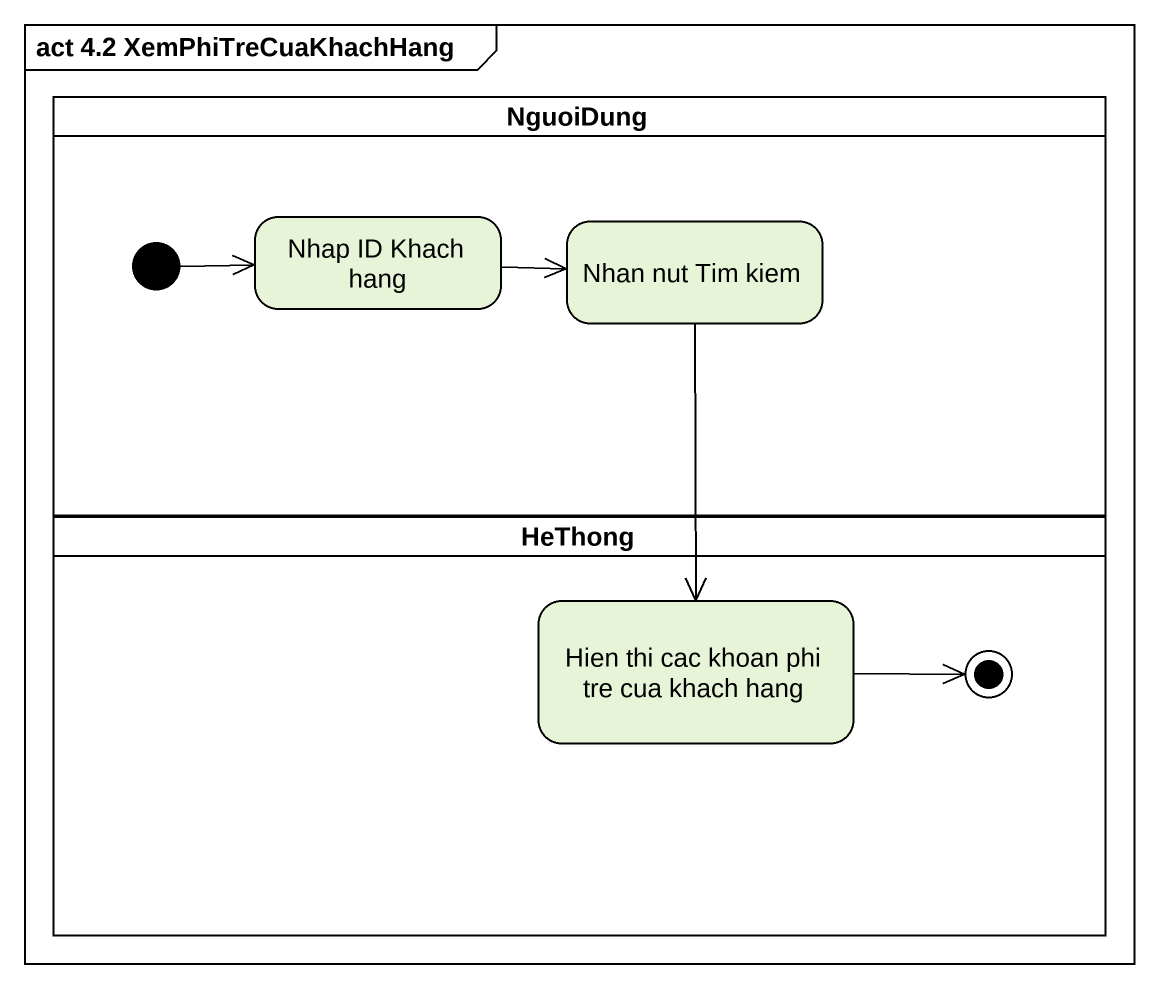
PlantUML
@startuml
mainframe act 4.2 XemPhiTreCuaKhachHang
hide empty description
state NguoiDung <<partition>> {
  state "Nhap ID Khach hang" as Nhap_ID_Khach_hang
  state "Nhan nut Tim kiem" as Nhan_nut_Tim_kiem
  [*] -right-> Nhap_ID_Khach_hang
}
state HeThong <<partition>> {
  state "Hien thi cac khoan phi tre cua khach hang" as Hien_thi_cac_khoan_phi_tre
  Hien_thi_cac_khoan_phi_tre -right-> [*]
}
Nhap_ID_Khach_hang -right-> Nhan_nut_Tim_kiem
Nhan_nut_Tim_kiem --> Hien_thi_cac_khoan_phi_tre
@enduml
